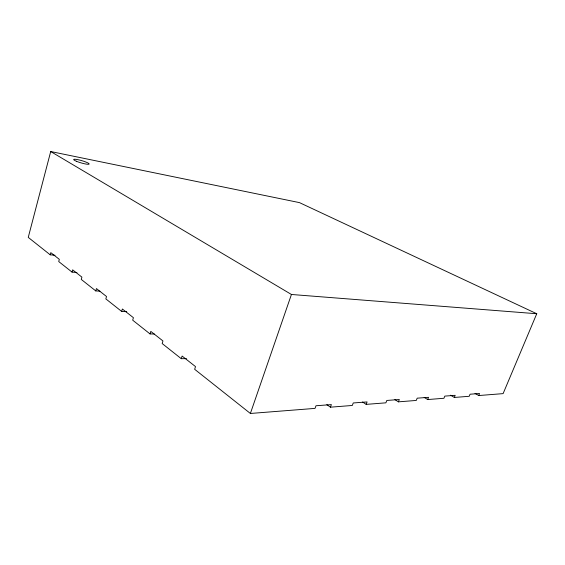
<?xml version="1.0" encoding="UTF-8"?>
<svg xmlns="http://www.w3.org/2000/svg" width="565" height="565" viewBox="0 0 565 565"><rect width="100%" height="100%" fill="white"/><g stroke="black" fill="none" stroke-linecap="round" stroke-linejoin="round"><path stroke-width="0.85" d="M475.01 393.381L478.71 395.542L503.104 393.628L536.75 313.745L299.471 202.623L50.709 151.533L28.25 237.392L50.214 254.808L55.038 255.288M50.214 254.808L50.801 252.633L59.325 259.342L58.725 261.553L72.038 272.104L76.946 272.514M72.038 272.104L72.659 269.844L81.918 277.14L81.275 279.428L95.76 290.911L99.927 291.18M95.76 290.911L96.431 288.567L106.524 296.519L105.839 298.892L121.659 311.435L126.737 311.661M121.659 311.435L122.379 309.006L133.425 317.7L132.683 320.171L150.036 333.929L154.33 334.021M150.036 333.929L150.813 331.394L162.953 340.956L162.155 343.534L181.266 358.683L186.485 358.648M181.266 358.683L182.107 356.049L195.518 366.607L194.65 369.291L250.38 413.467L315.03 408.389L315.99 405.755L331.38 404.604L330.426 407.181L326.824 404.646M250.38 413.467L291.434 294.478L536.75 313.745M362.582 401.983L366.155 404.378L367.081 401.927L353.252 402.965L352.313 405.465L330.426 407.181M394.871 399.575L398.403 401.849L399.314 399.519L386.806 400.451L385.888 402.831L366.155 404.378M424.174 397.393L427.656 399.554L428.545 397.329L417.182 398.177L416.285 400.444L398.403 401.849M450.552 395.196L454.317 397.456L455.185 395.331L444.817 396.107L443.942 398.276L427.656 399.554M478.71 395.542L479.558 393.508L470.059 394.215L469.204 396.291L454.317 397.456M50.709 151.533L291.434 294.478M76.339 161.237A8.058 1.172 16.3 0 0 89.023 164.182A8.058 1.172 16.3 0 0 78.916 159.895A8.058 1.172 16.3 0 0 76.339 161.237"/></g></svg>
